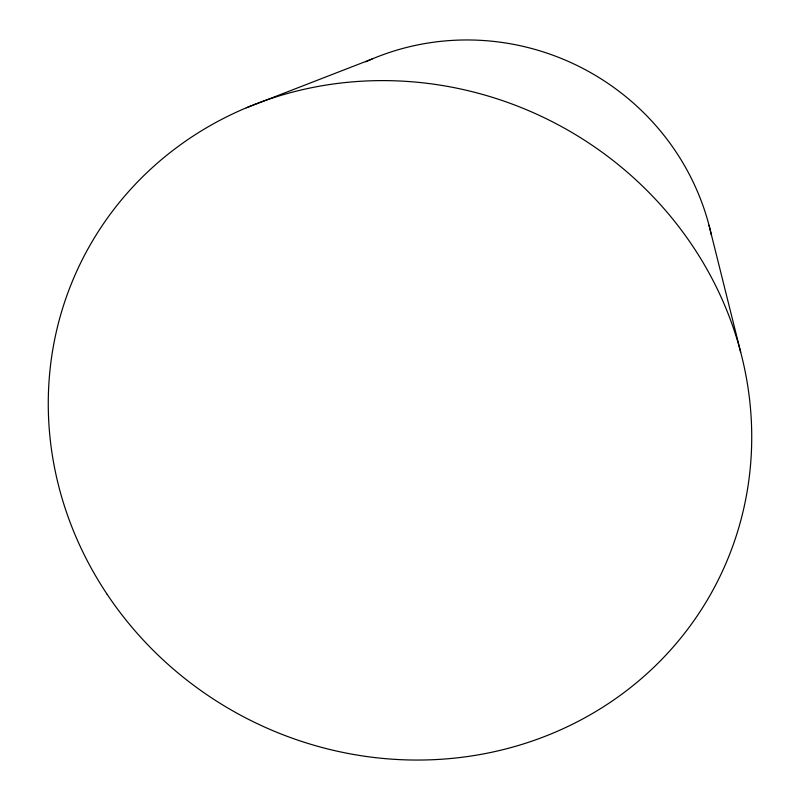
<?xml version="1.0" encoding="UTF-8"?>
<svg xmlns="http://www.w3.org/2000/svg" width="800" height="800" viewBox="0 0 800 800"><rect width="100%" height="100%" fill="white"/><g stroke="black" fill="none" stroke-linecap="round" stroke-linejoin="round"><path stroke-width="1.2" d="M246.33 107.8L372.21 58.95M709.03 225.29L740.68 352.16M365.66 61.82A245.81 239.06 27.4 0 1 711.37 235.01M107.18 594.38A356.04 335.2 27.4 0 0 715.17 585.95A356.04 335.2 27.4 0 0 377.64 80.64A356.04 335.2 27.4 0 0 107.18 594.38"/></g></svg>
